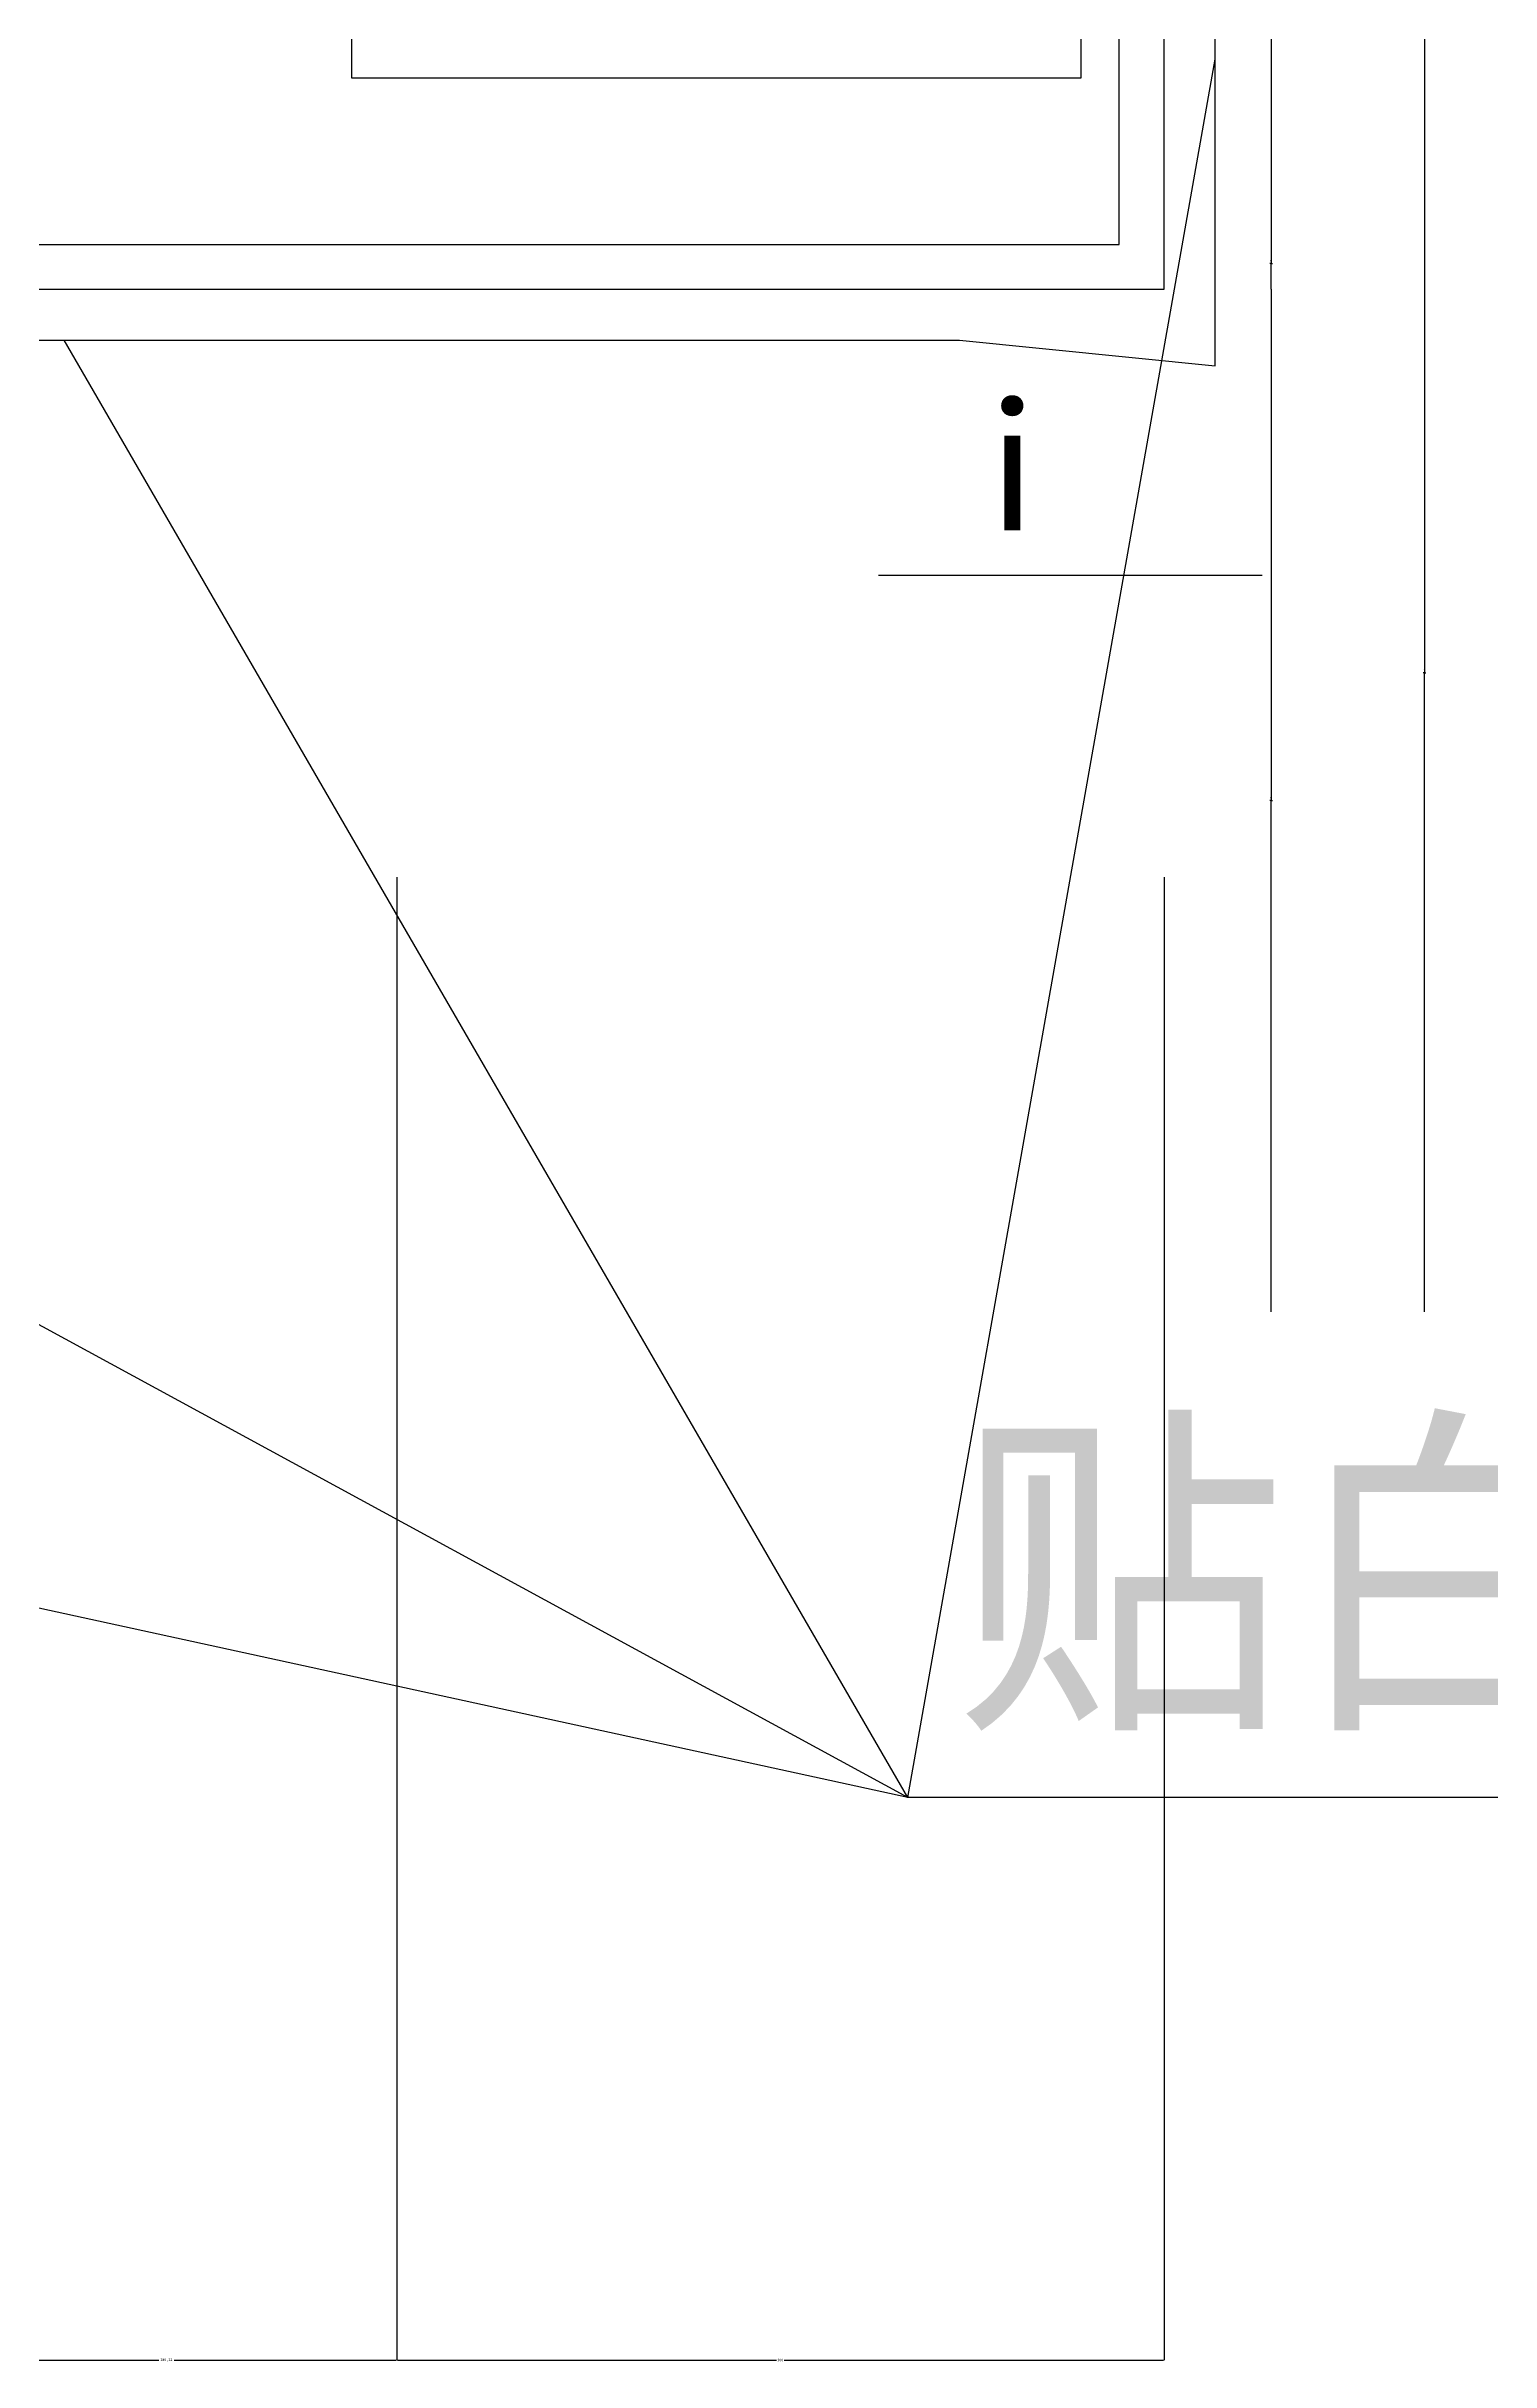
# Model space of a CAD drawing. Header units: metres. Extents: x 3468 to 10128, y -581 to 3010.
# Drawn here: x 8783 to 9348, y 229 to 1135 of the extents above; entities that cross this region are included whole.
import ezdxf

# ---------------------------------------------------------------- set-up
doc = ezdxf.new("R2010")
doc.units = ezdxf.units.M
for name, color, linetype in [('LM', 141, 'Continuous'), ('PUB_DIM', 3, 'Continuous'), ('PUB_TEXT', 7, 'Continuous'), ('PUB_WALL', 7, 'Continuous'), ('S_FLOOR', 2, 'Continuous')]:
    doc.layers.add(name, color=color, linetype=linetype)
doc.dimstyles.get("Standard").update_dxf_attribs({"dimtxt": 2.5, "dimasz": 2.5, "dimexe": 1.25, "dimexo": 0.625, "dimtad": 1, "dimcen": 2.5, "dimazin": 3, "dimtfac": 1, "dimtmove": 0, "dimatfit": 3})

# ---------------------------------------------------------------- blocks, each defined once
blk = doc.blocks.new('*D34')
for p, q in [((9322, 1140), (9322, 890)), ((9321.75, 890), (9321.5, 890)), ((9322, 640), (9322, 890)), ((9322, 890), (9322, 890)), ((9322.25, 890), (9322.5, 890))]:
    blk.add_line(p, q)
at = {"layer": 'Defpoints'}
for p in [(9322, 1140), (9322, 890), (9322, 640)]:
    blk.add_point(p, dxfattribs=at)
at = {"layer": 'PUB_DIM', "insert": (9322, 891.125), "char_height": 1, "attachment_point": 5}
blk.add_mtext('0', dxfattribs=at)
blk = doc.blocks.new('*D35')
for p, q in [((9262, 1040), (9262, 840)), ((9261.75, 840), (9261.5, 840)), ((9262, 640), (9262, 840)), ((9262, 840), (9262, 840)), ((9262.25, 840), (9262.5, 840))]:
    blk.add_line(p, q)
at = {"layer": 'Defpoints'}
for p in [(9262, 1040), (9262, 840), (9262, 640)]:
    blk.add_point(p, dxfattribs=at)
at = {"layer": 'PUB_DIM', "insert": (9262, 841.125), "char_height": 1, "attachment_point": 5}
blk.add_mtext('0', dxfattribs=at)
blk = doc.blocks.new('*D40')
for p, q in [((9262, 1140), (9262, 1050)), ((9261.75, 1050), (9261.5, 1050)), ((9262, 1040), (9262, 1050)), ((9262, 1050), (9262, 1050)), ((9262.25, 1050), (9262.5, 1050))]:
    blk.add_line(p, q)
at = {"layer": 'Defpoints'}
for p in [(9262, 1140), (9262, 1050), (9262, 1040)]:
    blk.add_point(p, dxfattribs=at)
at = {"layer": 'PUB_DIM', "insert": (9262, 1051.125), "char_height": 1, "attachment_point": 5}
blk.add_mtext('0', dxfattribs=at)
blk = doc.blocks.new('*D42')
for p, q in [((8740, 810), (8740, 230)), ((8920.12, 810), (8920.12, 230)), ((8740.25, 230), (8827.06, 230)), ((8833.06, 230), (8919.87, 230))]:
    blk.add_line(p, q)
at = {"layer": 'Defpoints'}
for p in [(8740, 810), (8920.12, 810), (8740, 230)]:
    blk.add_point(p, dxfattribs=at)
at = {"layer": 'PUB_DIM', "insert": (8830.06, 230), "char_height": 1, "attachment_point": 5}
blk.add_mtext('180,12', dxfattribs=at)
blk = doc.blocks.new('*D43')
for p, q in [((8920.12, 810), (8920.12, 230)), ((9220.12, 810), (9220.12, 230)), ((8920.37, 230), (9068.62, 230)), ((9071.62, 230), (9219.87, 230))]:
    blk.add_line(p, q)
at = {"layer": 'Defpoints'}
for p in [(8920.12, 810), (9220.12, 810), (8920.12, 230)]:
    blk.add_point(p, dxfattribs=at)
at = {"layer": 'PUB_DIM', "insert": (9070.12, 230), "char_height": 1, "attachment_point": 5}
blk.add_mtext('300', dxfattribs=at)

msp = doc.modelspace()

# ---------------------------------------------------------------- linework, layer by layer
at = {"layer": 'LM'}
for p, q in [((9240.12, 1010), (9240.12, 1460)), ((9120, 450), (9240.12, 1130)), ((8440.12, 1020), (9140.12, 1020)), ((9120, 450), (8790.12, 1020)), ((9140.12, 1020), (9240.12, 1010)), ((9120, 450), (8440.12, 820)), ((9120, 450), (8340, 620)), ((9600, 450), (9120, 450))]:
    msp.add_line(p, q, dxfattribs=at)
at = {"layer": 'PUB_DIM'}
msp.add_lwpolyline([(9258.48, 928), (9108.48, 928)], dxfattribs=at)
at = {"layer": 'PUB_WALL'}
msp.add_lwpolyline([(7880.12, 1057.5), (8237.62, 1057.5), (8237.62, 657.5), (8402.62, 657.5), (8402.62, 1057.5), (9202.62, 1057.5), (9202.62, 1422.5), (9187.62, 1422.5), (9187.62, 1122.5), (8902.62, 1122.5), (8902.62, 1422.5), (8737.62, 1422.5), (8737.62, 1122.5), (7880.12, 1122.5)], dxfattribs=at)
at = {"layer": 'S_FLOOR'}
for p, q in [((9220.12, 1040), (9220.12, 1440)), ((8420.12, 1040), (9220.12, 1040))]:
    msp.add_line(p, q, dxfattribs=at)

# ---------------------------------------------------------------- texts
at = {"layer": 'PUB_TEXT'}
for s, height, p in [('i', 50, (9143.78, 945.69)), ('贴白色外墙砖', 100, (9138.02, 487.17))]:
    msp.add_text(s, height=height, dxfattribs=at).set_placement(p)

# ---------------------------------------------------------------- dimensions: what is measured, and where the dimension line sits
at = {"layer": 'PUB_DIM'}
for base, p1, p2, picture, middle in [((9262, 1050), (9262, 1040), (9262, 1140), '*D40', (9262, 1051.125)), ((9322, 890), (9322, 640), (9322, 1140), '*D34', (9322, 891.125)), ((9262, 840), (9262, 640), (9262, 1040), '*D35', (9262, 841.125)), ((8740, 230), (8740, 810), (8920.12, 810), '*D42', (8830.06, 230)), ((8920.12, 230), (8920.12, 810), (9220.12, 810), '*D43', (9070.12, 230))]:
    dim = msp.add_linear_dim(base=base, p1=p1, p2=p2, dimstyle='Standard', dxfattribs=at)
    dim.commit()
    dim.dimension.update_dxf_attribs({"geometry": picture, "text_midpoint": middle})

doc.saveas('drawing.dxf')
